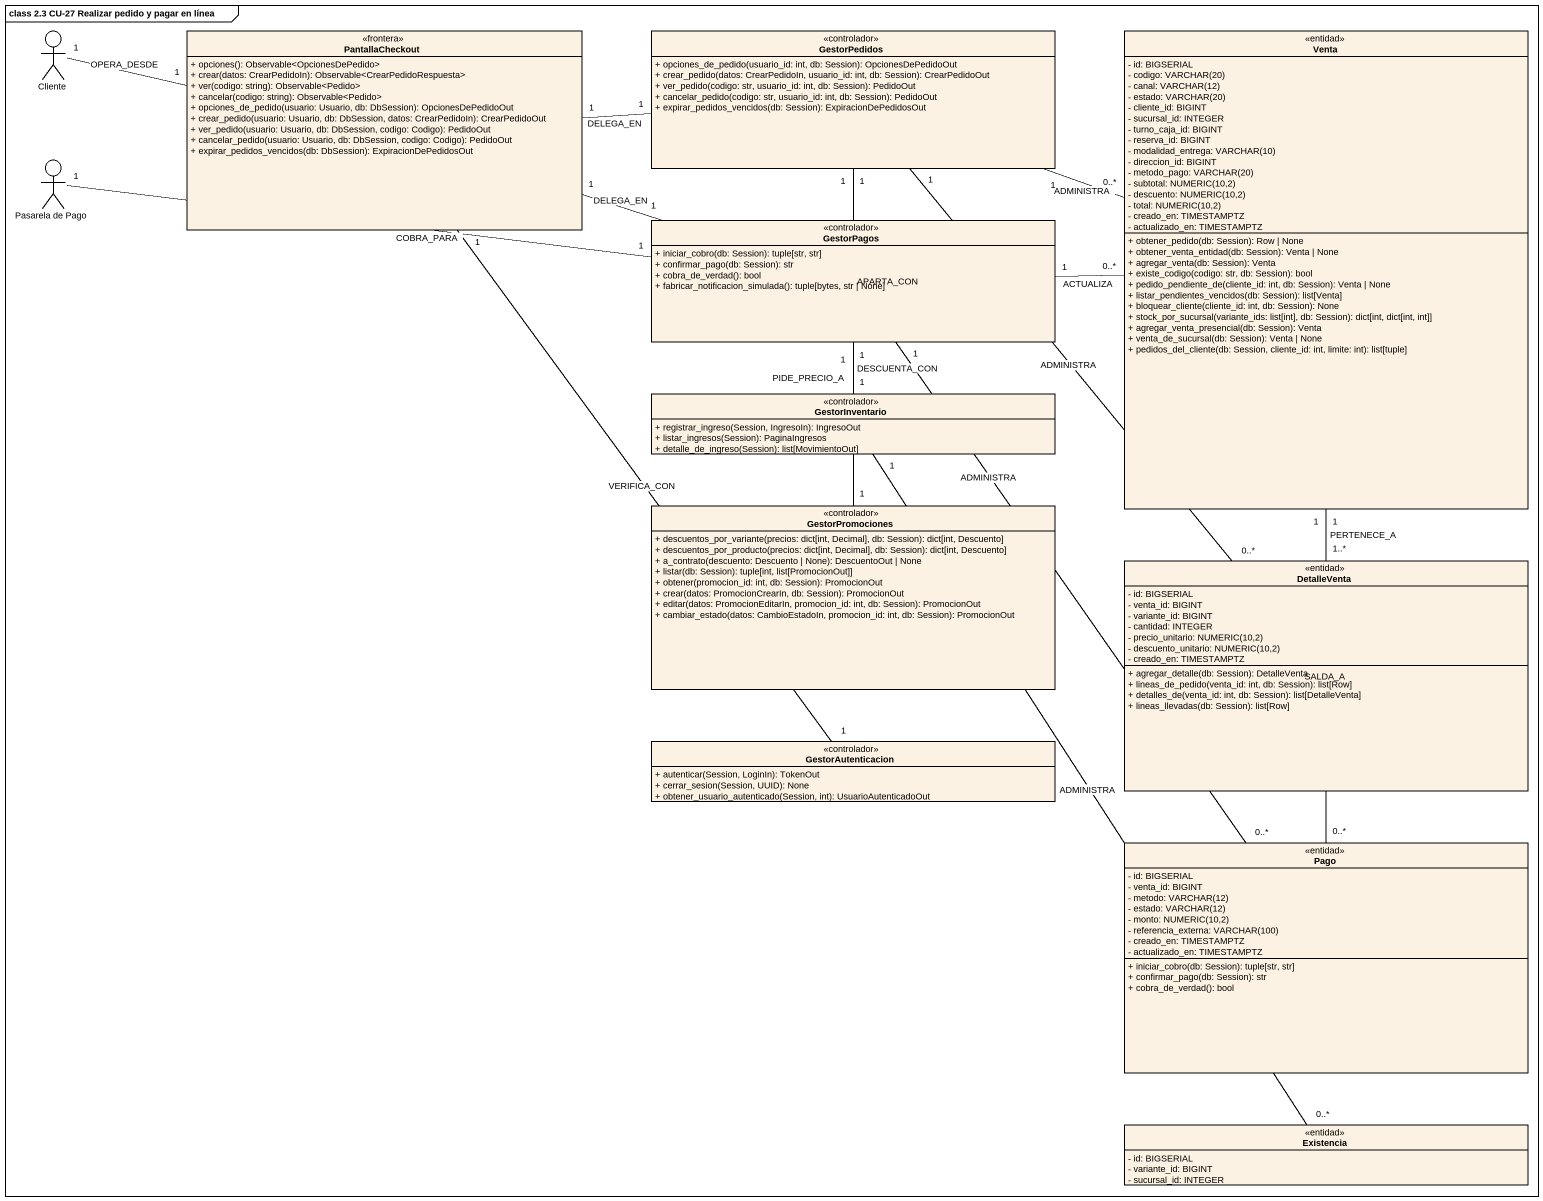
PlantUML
@startuml
mainframe class 2.3 CU-27 Realizar pedido y pagar en línea
allowmixing
hide circle
hide empty members
skinparam classAttributeIconSize 0
actor Cliente
class PantallaCheckout <<frontera>> {
  + opciones(): Observable<OpcionesDePedido>
  + crear(datos: CrearPedidoIn): Observable<CrearPedidoRespuesta>
  + ver(codigo: string): Observable<Pedido>
  + cancelar(codigo: string): Observable<Pedido>
  + opciones_de_pedido(usuario: Usuario, db: DbSession): OpcionesDePedidoOut
  + crear_pedido(usuario: Usuario, db: DbSession, datos: CrearPedidoIn): CrearPedidoOut
  + ver_pedido(usuario: Usuario, db: DbSession, codigo: Codigo): PedidoOut
  + cancelar_pedido(usuario: Usuario, db: DbSession, codigo: Codigo): PedidoOut
  + expirar_pedidos_vencidos(db: DbSession): ExpiracionDePedidosOut
}
class GestorPedidos <<controlador>> {
  + opciones_de_pedido(usuario_id: int, db: Session): OpcionesDePedidoOut
  + crear_pedido(datos: CrearPedidoIn, usuario_id: int, db: Session): CrearPedidoOut
  + ver_pedido(codigo: str, usuario_id: int, db: Session): PedidoOut
  + cancelar_pedido(codigo: str, usuario_id: int, db: Session): PedidoOut
  + expirar_pedidos_vencidos(db: Session): ExpiracionDePedidosOut
}
class Venta <<entidad>> {
  - id: BIGSERIAL
  {field} - codigo: VARCHAR(20)
  {field} - canal: VARCHAR(12)
  {field} - estado: VARCHAR(20)
  - cliente_id: BIGINT
  - sucursal_id: INTEGER
  - turno_caja_id: BIGINT
  - reserva_id: BIGINT
  {field} - modalidad_entrega: VARCHAR(10)
  - direccion_id: BIGINT
  {field} - metodo_pago: VARCHAR(20)
  {field} - subtotal: NUMERIC(10,2)
  {field} - descuento: NUMERIC(10,2)
  {field} - total: NUMERIC(10,2)
  - creado_en: TIMESTAMPTZ
  - actualizado_en: TIMESTAMPTZ
  + obtener_pedido(db: Session): Row | None
  + obtener_venta_entidad(db: Session): Venta | None
  + agregar_venta(db: Session): Venta
  + existe_codigo(codigo: str, db: Session): bool
  + pedido_pendiente_de(cliente_id: int, db: Session): Venta | None
  + listar_pendientes_vencidos(db: Session): list[Venta]
  + bloquear_cliente(cliente_id: int, db: Session): None
  + stock_por_sucursal(variante_ids: list[int], db: Session): dict[int, dict[int, int]]
  + agregar_venta_presencial(db: Session): Venta
  + venta_de_sucursal(db: Session): Venta | None
  + pedidos_del_cliente(db: Session, cliente_id: int, limite: int): list[tuple]
}
actor "Pasarela de Pago" as Pasarela_de_Pago
class GestorPagos <<controlador>> {
  + iniciar_cobro(db: Session): tuple[str, str]
  + confirmar_pago(db: Session): str
  + cobra_de_verdad(): bool
  + fabricar_notificacion_simulada(): tuple[bytes, str | None]
}
class GestorInventario <<controlador>> {
  + registrar_ingreso(Session, IngresoIn): IngresoOut
  + listar_ingresos(Session): PaginaIngresos
  + detalle_de_ingreso(Session): list[MovimientoOut]
}
class GestorPromociones <<controlador>> {
  + descuentos_por_variante(precios: dict[int, Decimal], db: Session): dict[int, Descuento]
  + descuentos_por_producto(precios: dict[int, Decimal], db: Session): dict[int, Descuento]
  + a_contrato(descuento: Descuento | None): DescuentoOut | None
  + listar(db: Session): tuple[int, list[PromocionOut]]
  + obtener(promocion_id: int, db: Session): PromocionOut
  + crear(datos: PromocionCrearIn, db: Session): PromocionOut
  + editar(datos: PromocionEditarIn, promocion_id: int, db: Session): PromocionOut
  + cambiar_estado(datos: CambioEstadoIn, promocion_id: int, db: Session): PromocionOut
}
class DetalleVenta <<entidad>> {
  - id: BIGSERIAL
  - venta_id: BIGINT
  - variante_id: BIGINT
  - cantidad: INTEGER
  {field} - precio_unitario: NUMERIC(10,2)
  {field} - descuento_unitario: NUMERIC(10,2)
  - creado_en: TIMESTAMPTZ
  + agregar_detalle(db: Session): DetalleVenta
  + lineas_de_pedido(venta_id: int, db: Session): list[Row]
  + detalles_de(venta_id: int, db: Session): list[DetalleVenta]
  + lineas_llevadas(db: Session): list[Row]
}
class GestorAutenticacion <<controlador>> {
  + autenticar(Session, LoginIn): TokenOut
  + cerrar_sesion(Session, UUID): None
  + obtener_usuario_autenticado(Session, int): UsuarioAutenticadoOut
}
class Pago <<entidad>> {
  - id: BIGSERIAL
  - venta_id: BIGINT
  {field} - metodo: VARCHAR(12)
  {field} - estado: VARCHAR(12)
  {field} - monto: NUMERIC(10,2)
  {field} - referencia_externa: VARCHAR(100)
  - creado_en: TIMESTAMPTZ
  - actualizado_en: TIMESTAMPTZ
  + iniciar_cobro(db: Session): tuple[str, str]
  + confirmar_pago(db: Session): str
  + cobra_de_verdad(): bool
}
class Existencia <<entidad>> {
  - id: BIGSERIAL
  - variante_id: BIGINT
  - sucursal_id: INTEGER
}
Cliente "1" -right- "1" PantallaCheckout : OPERA_DESDE
PantallaCheckout "1" -right- "1" GestorPedidos : DELEGA_EN
PantallaCheckout "1" -right- "1" GestorPagos : DELEGA_EN
PantallaCheckout "1" -- "1" GestorAutenticacion : VERIFICA_CON
GestorPedidos "1" -right- "0..*" Venta : ADMINISTRA
GestorPedidos "1" -- "1" GestorInventario : APARTA_CON
GestorPedidos "1" -- "1" GestorPromociones : PIDE_PRECIO_A
GestorPedidos "1" -- "0..*" DetalleVenta : ADMINISTRA
Pasarela_de_Pago "1" -right- "1" GestorPagos : COBRA_PARA
GestorPagos "1" -right- "0..*" Venta : ACTUALIZA
GestorPagos "1" -- "1" GestorInventario : DESCUENTA_CON
GestorPagos "1" -- "0..*" Pago : ADMINISTRA
GestorInventario "1" -- "0..*" Existencia : ADMINISTRA
DetalleVenta "1..*" -up- "1" Venta : PERTENECE_A
Pago "0..*" -up- "1" Venta : SALDA_A
@enduml
